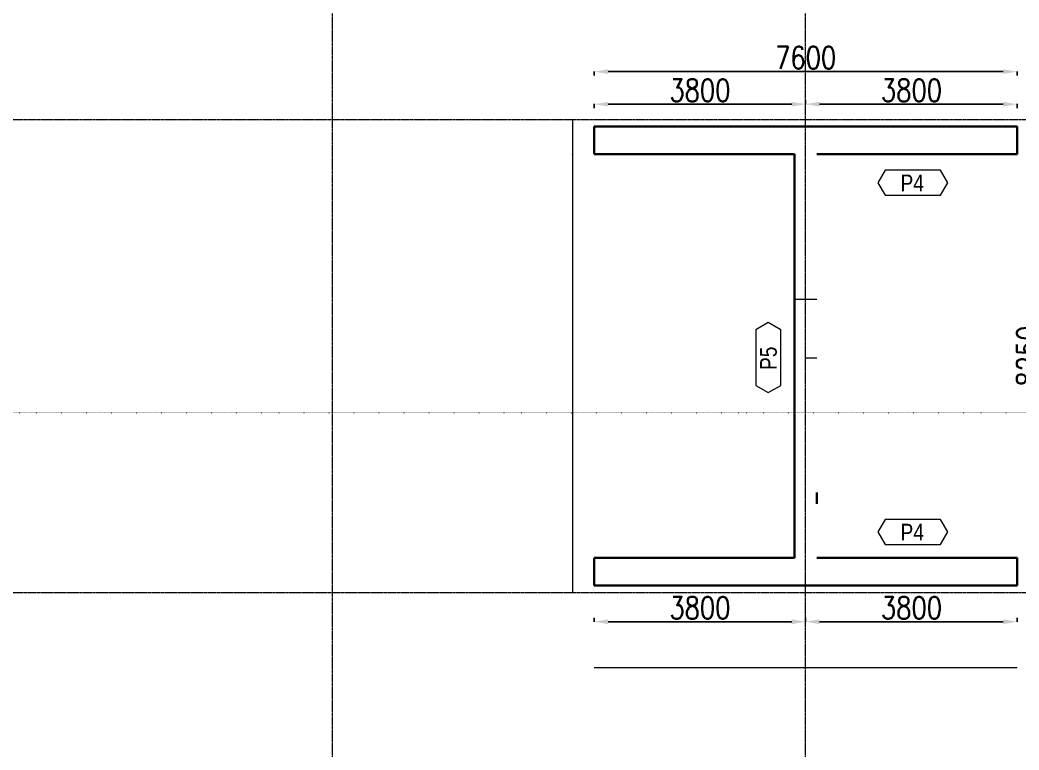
# Model space of a CAD drawing. Header units: metres. Extents: x -5444 to 112500, y -2287 to 89414.
# Drawn here: x 41065 to 59012, y 11119 to 24238 of the extents above; entities that cross this region are included whole.
import ezdxf

# ---------------------------------------------------------------- set-up
doc = ezdxf.new("R2010")
doc.units = ezdxf.units.M
doc.header["$LTSCALE"] = 10
doc.linetypes.add('Dot', pattern=[0.714375, 0, -0.714375])
doc.linetypes.add('Grid Line', pattern=[3.33375, 1.905, -0.47625, 0.47625, -0.47625])
doc.layers.add('COTAS', color=8, linetype='Continuous')
for name, color, linetype, lineweight in [('E_DIM-1', 2, 'Continuous', 18), ('E_EJES-1', 8, 'Grid Line', 9), ('E_MUROS-3', 2, 'Continuous', 35), ('E_TEXTO', 3, 'Continuous', 9), ('E_TEXTO-1', 3, 'Dot', 9)]:
    doc.layers.add(name, color=color, linetype=linetype, lineweight=lineweight)
doc.styles.add('Arial Narrow_1', font='', dxfattribs={"height": 0.3})
doc.styles.add('CNI_COTAS', font='romans.shx', dxfattribs={"width": 0.8})
doc.styles.add('Yu Gothic UI Light', font='Yu Gothic UI Light.ttf', dxfattribs={"height": 0.225})
doc.styles.get('Arial Narrow_1').set_extended_font_data('Arial Narrow')
doc.dimstyles.new('1.5', dxfattribs={"dimscale": 0, "dimtxt": 400, "dimasz": 250, "dimexe": 4, "dimexo": 4, "dimgap": 50, "dimtad": 1, "dimdec": 0, "dimzin": 4, "dimdsep": 46, "dimtxsty": 'CNI_COTAS', "dimcen": 0, "dimclrd": 256, "dimclrt": 3, "dimadec": 0, "dimazin": 0, "dimtfac": 1, "dimtdec": 0, "dimtmove": 2, "dimatfit": 0, "dimfxl": 0.05, "dimtolj": 1, "dimtzin": 0, "dimarcsym": 0})
doc.dimstyles.new('CNI_COTAS_1', dxfattribs={"dimscale": 0.3048, "dimtxt": 0.235657, "dimasz": 0.492126, "dimexe": 0.246063, "dimexo": 0.0625, "dimgap": 0.049213, "dimtad": 1, "dimrnd": 0.01, "dimzin": 0, "dimdsep": 46, "dimtxsty": 'Yu Gothic UI Light', "dimblk1": 'OPEN30', "dimblk2": 'OPEN30', "dimsah": 1, "dimcen": 0.09, "dimdle": 0.246063, "dimazin": 0, "dimtfac": 1, "dimtdec": 4, "dimtix": 1, "dimtmove": 2, "dimatfit": 3, "dimfxl": 0.246063, "dimfxlon": 1, "dimtvp": 1, "dimtolj": 1, "dimtzin": 0, "dimlwd": 18, "dimlwe": 18, "dimarcsym": 2})
doc.dimstyles.new('CNI_COTAS_3_DECIMALES', dxfattribs={"dimscale": 0.3048, "dimtxt": 0.235657, "dimasz": 0.492126, "dimexe": 0.492126, "dimexo": 0.0625, "dimgap": 0.246063, "dimtad": 1, "dimdec": 3, "dimrnd": 0.001, "dimzin": 0, "dimdsep": 46, "dimtxsty": 'Yu Gothic UI Light', "dimblk1": 'OPEN30', "dimblk2": 'OPEN30', "dimsah": 1, "dimcen": 0.09, "dimdle": 0.246063, "dimazin": 0, "dimtfac": 1, "dimtdec": 4, "dimtix": 1, "dimtmove": 2, "dimatfit": 3, "dimfxl": 0.492126, "dimfxlon": 1, "dimtvp": 1, "dimtolj": 1, "dimtzin": 0, "dimlwd": 18, "dimlwe": 18, "dimarcsym": 2})
doc.dimstyles.new('CNI_COTAS_3_DECIMALES_1', dxfattribs={"dimscale": 0.3048, "dimtxt": 0.235657, "dimasz": 0.492126, "dimexe": 0.492126, "dimexo": 0.0625, "dimgap": 0.246063, "dimtad": 1, "dimdec": 3, "dimrnd": 0.001, "dimzin": 0, "dimdsep": 46, "dimtxsty": 'Yu Gothic UI Light', "dimblk1": 'OPEN30', "dimblk2": 'OPEN30', "dimsah": 1, "dimcen": 0.09, "dimdle": 0.246063, "dimazin": 0, "dimtfac": 1, "dimtdec": 4, "dimtix": 1, "dimtmove": 0, "dimatfit": 3, "dimfxl": 0.492126, "dimfxlon": 1, "dimtvp": 1, "dimtolj": 1, "dimtzin": 0, "dimlwd": 18, "dimlwe": 18, "dimarcsym": 2})

# ---------------------------------------------------------------- blocks, each defined once
blk = doc.blocks.new('CNI_TAG PANTALLAS Y CONTENCIONES_MARCA - CNI_TAG PANTALLA_MARCA-583536-_0_00m_LOC COLUMNAS Y MUROS PISO 1')
at = {"layer": 'E_TEXTO'}
for p, q in [((-0.00291, 0.00304), (-0.00377, 0.00155)), ((0.00374, 0.00304), (-0.00291, 0.00304)), ((0.00461, 0.00155), (0.00374, 0.00304)), ((-0.00377, 0.00155), (-0.00291, 0.00005)), ((0.00374, 0.00005), (0.00461, 0.00155)), ((-0.00291, 0.00005), (0.00374, 0.00005))]:
    blk.add_line(p, q, dxfattribs=at)
blk = doc.blocks.new('_Open30')
at = {"color": 0, "linetype": 'ByBlock', "lineweight": -2}
for p, q in [((-1, 0), (0, 0)), ((0, 0), (-1, 0)), ((0, 0), (-1, 0))]:
    blk.add_line(p, q, dxfattribs=at)
blk = doc.blocks.new('DIMBLOCK72-_0_00m_LOC COLUMNAS Y MUROS PISO 1')
at = {"layer": 'Defpoints', "color": 0, "transparency": 16777216}
for p in [(51142, 22449), (50992, 22324), (51142, 22324)]:
    blk.add_point(p, dxfattribs=at)
at = {"layer": 'E_DIM-1', "color": 0, "lineweight": 18, "transparency": 16777216}
for p, q in [((50992, 22449), (50991, 22449)), ((50992, 22449), (50992, 22324)), ((50992, 22324), (50991, 22324))]:
    blk.add_line(p, q, dxfattribs=at)
at = {"layer": 'E_DIM-1', "color": 0, "lineweight": 18, "transparency": 16777216, "xscale": 0.15, "yscale": 0.15, "zscale": 0.15}
for p, rotation in [((50992, 22449), 90), ((50992, 22324), 270)]:
    blk.add_blockref('_Open30', p, dxfattribs=dict(at, rotation=rotation))
at = {"layer": 'E_DIM-1', "color": 0, "transparency": 16777216, "insert": (50773, 22963), "char_height": 0.225, "width": 0.828, "attachment_point": 1, "rotation": 90, "line_spacing_factor": 1.142579, "style": 'Yu Gothic UI Light'}
blk.add_mtext('\\A1;124.844', dxfattribs=at)
blk = doc.blocks.new('DIMBLOCK73-_0_00m_LOC COLUMNAS Y MUROS PISO 1')
at = {"layer": 'Defpoints', "color": 0, "transparency": 16777216}
for p in [(51142, 22324), (50992, 21824), (51142, 21824)]:
    blk.add_point(p, dxfattribs=at)
at = {"layer": 'E_DIM-1', "color": 0, "lineweight": 18, "transparency": 16777216}
for p, q in [((50992, 22324), (50991, 22324)), ((50992, 22324), (50992, 21824)), ((50992, 21824), (50991, 21824))]:
    blk.add_line(p, q, dxfattribs=at)
at = {"layer": 'E_DIM-1', "color": 0, "lineweight": 18, "transparency": 16777216, "xscale": 0.15, "yscale": 0.15, "zscale": 0.15}
for p, rotation in [((50992, 22324), 90), ((50992, 21824), 270)]:
    blk.add_blockref('_Open30', p, dxfattribs=dict(at, rotation=rotation))
at = {"layer": 'E_DIM-1', "color": 0, "transparency": 16777216, "insert": (50991, 22074), "char_height": 0.225, "width": 0.889, "attachment_point": 5, "rotation": 90, "style": 'Yu Gothic UI Light'}
blk.add_mtext('\\A1;500.000', dxfattribs=at)
blk = doc.blocks.new('DIMBLOCK74-_0_00m_LOC COLUMNAS Y MUROS PISO 1')
at = {"layer": 'Defpoints', "color": 0, "transparency": 16777216}
for p in [(51142, 21824), (50992, 14574), (51142, 14574)]:
    blk.add_point(p, dxfattribs=at)
at = {"layer": 'E_DIM-1', "color": 0, "lineweight": 18, "transparency": 16777216}
for p, q in [((50994, 21824), (50991, 21824)), ((50992, 21824), (50992, 14574)), ((50994, 14574), (50991, 14574))]:
    blk.add_line(p, q, dxfattribs=at)
at = {"layer": 'E_DIM-1', "color": 0, "lineweight": 18, "transparency": 16777216, "xscale": 0.15, "yscale": 0.15, "zscale": 0.15}
for p, rotation in [((50992, 21824), 90), ((50992, 14574), 270)]:
    blk.add_blockref('_Open30', p, dxfattribs=dict(at, rotation=rotation))
at = {"layer": 'E_DIM-1', "color": 0, "transparency": 16777216, "insert": (50991, 18199), "char_height": 0.225, "width": 0.879, "attachment_point": 5, "rotation": 90, "style": 'Yu Gothic UI Light'}
blk.add_mtext('\\A1;7250.000', dxfattribs=at)
blk = doc.blocks.new('DIMBLOCK75-_0_00m_LOC COLUMNAS Y MUROS PISO 1')
at = {"layer": 'Defpoints', "color": 0, "transparency": 16777216}
for p in [(51142, 14574), (50992, 14074), (51142, 14074)]:
    blk.add_point(p, dxfattribs=at)
at = {"layer": 'E_DIM-1', "color": 0, "lineweight": 18, "transparency": 16777216}
for p, q in [((50992, 14574), (50991, 14574)), ((50992, 14574), (50992, 14074)), ((50992, 14074), (50991, 14074))]:
    blk.add_line(p, q, dxfattribs=at)
at = {"layer": 'E_DIM-1', "color": 0, "lineweight": 18, "transparency": 16777216, "xscale": 0.15, "yscale": 0.15, "zscale": 0.15}
for p, rotation in [((50992, 14574), 90), ((50992, 14074), 270)]:
    blk.add_blockref('_Open30', p, dxfattribs=dict(at, rotation=rotation))
at = {"layer": 'E_DIM-1', "color": 0, "transparency": 16777216, "insert": (50991, 14324), "char_height": 0.225, "width": 0.889, "attachment_point": 5, "rotation": 90, "style": 'Yu Gothic UI Light'}
blk.add_mtext('\\A1;500.000', dxfattribs=at)
blk = doc.blocks.new('DIMBLOCK76-_0_00m_LOC COLUMNAS Y MUROS PISO 1')
at = {"layer": 'Defpoints', "color": 0, "transparency": 16777216}
for p in [(51142, 14074), (50992, 13949), (51142, 13949)]:
    blk.add_point(p, dxfattribs=at)
at = {"layer": 'E_DIM-1', "color": 0, "lineweight": 18, "transparency": 16777216}
for p, q in [((50992, 14074), (50991, 14074)), ((50992, 14074), (50992, 13949)), ((50992, 13949), (50991, 13949))]:
    blk.add_line(p, q, dxfattribs=at)
at = {"layer": 'E_DIM-1', "color": 0, "lineweight": 18, "transparency": 16777216, "xscale": 0.15, "yscale": 0.15, "zscale": 0.15}
for p, rotation in [((50992, 14074), 90), ((50992, 13949), 270)]:
    blk.add_blockref('_Open30', p, dxfattribs=dict(at, rotation=rotation))
at = {"layer": 'E_DIM-1', "color": 0, "transparency": 16777216, "insert": (50773, 13549), "char_height": 0.225, "width": 0.828, "attachment_point": 1, "rotation": 90, "line_spacing_factor": 1.142579, "style": 'Yu Gothic UI Light'}
blk.add_mtext('\\A1;125.156', dxfattribs=at)
blk = doc.blocks.new('DIMBLOCK77-_0_00m_LOC COLUMNAS Y MUROS PISO 1')
at = {"layer": 'COTAS', "color": 0, "lineweight": -2, "transparency": 16777216}
for p, q in [((59353, 22324), (59428, 22324)), ((59353, 14074), (59428, 14074))]:
    blk.add_line(p, q, dxfattribs=at)
at = {"layer": 'COTAS', "lineweight": -2, "transparency": 16777216}
blk.add_line((59424, 22074), (59424, 14324), dxfattribs=at)
at = {"layer": 'COTAS', "transparency": 16777216}
for points in [[(59382, 22074), (59465, 22074), (59424, 22324)], [(59382, 14324), (59465, 14324), (59424, 14074)]]:
    blk.add_solid(points, dxfattribs=at)
at = {"layer": 'Defpoints', "color": 0, "transparency": 16777216}
for p in [(59349, 22324), (59349, 14074), (59424, 14074)]:
    blk.add_point(p, dxfattribs=at)
at = {"layer": 'COTAS', "color": 3, "transparency": 16777216, "insert": (59174, 18199), "char_height": 400, "width": 2.26, "attachment_point": 5, "rotation": 90, "style": 'CNI_COTAS'}
blk.add_mtext('\\A1;8250', dxfattribs=at)
blk = doc.blocks.new('DIMBLOCK78-_0_00m_LOC COLUMNAS Y MUROS PISO 1')
at = {"layer": 'Defpoints', "color": 0, "transparency": 16777216}
for p in [(54980, 19298), (55380, 19298), (55380, 19223)]:
    blk.add_point(p, dxfattribs=at)
at = {"layer": 'E_DIM-1', "color": 0, "lineweight": 18, "transparency": 16777216}
for p, q in [((54980, 19223), (54980, 19223)), ((54980, 19223), (55379, 19223)), ((55380, 19223), (55380, 19223))]:
    blk.add_line(p, q, dxfattribs=at)
at = {"layer": 'E_DIM-1', "color": 0, "lineweight": 18, "transparency": 16777216, "xscale": 0.15, "yscale": 0.15, "zscale": 0.15, "rotation": 180}
blk.add_blockref('_Open30', (54980, 19223), dxfattribs=at)
at = {"layer": 'E_DIM-1', "color": 0, "lineweight": 18, "transparency": 16777216, "xscale": 0.15, "yscale": 0.15, "zscale": 0.15}
blk.add_blockref('_Open30', (55380, 19223), dxfattribs=at)
at = {"layer": 'E_DIM-1', "color": 0, "transparency": 16777216, "insert": (55812, 19382), "char_height": 0.225, "width": 0.694, "attachment_point": 1, "line_spacing_factor": 1.142579, "style": 'Yu Gothic UI Light'}
blk.add_mtext('\\A1;400.00', dxfattribs=at)
blk = doc.blocks.new('DIMBLOCK79-_0_00m_LOC COLUMNAS Y MUROS PISO 1')
at = {"layer": 'Defpoints', "color": 0, "transparency": 16777216}
for p in [(55179, 18242), (55380, 18242), (55380, 18167)]:
    blk.add_point(p, dxfattribs=at)
at = {"layer": 'E_DIM-1', "color": 0, "lineweight": 18, "transparency": 16777216}
for p, q in [((55179, 18167), (55179, 18167)), ((55180, 18167), (55379, 18167)), ((55380, 18167), (55380, 18167))]:
    blk.add_line(p, q, dxfattribs=at)
at = {"layer": 'E_DIM-1', "color": 0, "lineweight": 18, "transparency": 16777216, "xscale": 0.15, "yscale": 0.15, "zscale": 0.15, "rotation": 180}
blk.add_blockref('_Open30', (55179, 18167), dxfattribs=at)
at = {"layer": 'E_DIM-1', "color": 0, "lineweight": 18, "transparency": 16777216, "xscale": 0.15, "yscale": 0.15, "zscale": 0.15}
blk.add_blockref('_Open30', (55380, 18167), dxfattribs=at)
at = {"layer": 'E_DIM-1', "color": 0, "transparency": 16777216, "insert": (55729, 18326), "char_height": 0.225, "width": 0.689, "attachment_point": 1, "line_spacing_factor": 1.142579, "style": 'Yu Gothic UI Light'}
blk.add_mtext('\\A1;200.20', dxfattribs=at)
blk = doc.blocks.new('DIMBLOCK80-_0_00m_LOC COLUMNAS Y MUROS PISO 1')
at = {"layer": 'Defpoints', "color": 0, "transparency": 16777216}
for p in [(51380, 12675), (58980, 12675), (58980, 12600)]:
    blk.add_point(p, dxfattribs=at)
at = {"layer": 'E_DIM-1', "color": 0, "lineweight": 18, "transparency": 16777216}
for p, q in [((51380, 12602), (51380, 12599)), ((51380, 12600), (58979, 12600)), ((58980, 12602), (58980, 12599))]:
    blk.add_line(p, q, dxfattribs=at)
at = {"layer": 'E_DIM-1', "color": 0, "lineweight": 18, "transparency": 16777216, "xscale": 0.15, "yscale": 0.15, "zscale": 0.15, "rotation": 180}
blk.add_blockref('_Open30', (51380, 12600), dxfattribs=at)
at = {"layer": 'E_DIM-1', "color": 0, "lineweight": 18, "transparency": 16777216, "xscale": 0.15, "yscale": 0.15, "zscale": 0.15}
blk.add_blockref('_Open30', (58980, 12600), dxfattribs=at)
at = {"layer": 'E_DIM-1', "color": 0, "transparency": 16777216, "insert": (55308, 12758), "char_height": 0.225, "width": 0.679, "attachment_point": 1, "line_spacing_factor": 1.142579, "style": 'Yu Gothic UI Light'}
blk.add_mtext('\\A1;7600.00', dxfattribs=at)
blk = doc.blocks.new('DIMBLOCK81-_0_00m_LOC COLUMNAS Y MUROS PISO 1')
at = {"layer": 'COTAS', "color": 0, "lineweight": -2, "transparency": 16777216}
for p, q in [((51380, 13495), (51380, 13420)), ((55179, 13495), (55179, 13420))]:
    blk.add_line(p, q, dxfattribs=at)
at = {"layer": 'COTAS', "lineweight": -2, "transparency": 16777216}
blk.add_line((51630, 13424), (54929, 13424), dxfattribs=at)
at = {"layer": 'COTAS', "transparency": 16777216}
for points in [[(51630, 13466), (51630, 13382), (51380, 13424)], [(54929, 13466), (54929, 13382), (55179, 13424)]]:
    blk.add_solid(points, dxfattribs=at)
at = {"layer": 'Defpoints', "color": 0, "transparency": 16777216}
for p in [(51380, 13499), (55179, 13499), (55179, 13424)]:
    blk.add_point(p, dxfattribs=at)
at = {"layer": 'COTAS', "color": 3, "transparency": 16777216, "insert": (53280, 13674), "char_height": 400, "width": 2.26, "attachment_point": 5, "style": 'CNI_COTAS'}
blk.add_mtext('\\A1;3800', dxfattribs=at)
blk = doc.blocks.new('DIMBLOCK82-_0_00m_LOC COLUMNAS Y MUROS PISO 1')
at = {"layer": 'COTAS', "color": 0, "lineweight": -2, "transparency": 16777216}
for p, q in [((55179, 13495), (55179, 13420)), ((58980, 13495), (58980, 13420))]:
    blk.add_line(p, q, dxfattribs=at)
at = {"layer": 'COTAS', "lineweight": -2, "transparency": 16777216}
blk.add_line((55429, 13424), (58730, 13424), dxfattribs=at)
at = {"layer": 'COTAS', "transparency": 16777216}
for points in [[(55429, 13466), (55429, 13382), (55179, 13424)], [(58730, 13466), (58730, 13382), (58980, 13424)]]:
    blk.add_solid(points, dxfattribs=at)
at = {"layer": 'Defpoints', "color": 0, "transparency": 16777216}
for p in [(55179, 13499), (58980, 13499), (58980, 13424)]:
    blk.add_point(p, dxfattribs=at)
at = {"layer": 'COTAS', "color": 3, "transparency": 16777216, "insert": (57080, 13674), "char_height": 400, "width": 2.26, "attachment_point": 5, "style": 'CNI_COTAS'}
blk.add_mtext('\\A1;3800', dxfattribs=at)
blk = doc.blocks.new('DIMBLOCK83-_0_00m_LOC COLUMNAS Y MUROS PISO 1')
at = {"layer": 'COTAS', "color": 0, "lineweight": -2, "transparency": 16777216}
for p, q in [((51380, 23239), (51380, 23314)), ((58980, 23239), (58980, 23314))]:
    blk.add_line(p, q, dxfattribs=at)
at = {"layer": 'COTAS', "lineweight": -2, "transparency": 16777216}
blk.add_line((51630, 23310), (58730, 23310), dxfattribs=at)
at = {"layer": 'COTAS', "transparency": 16777216}
for points in [[(51630, 23352), (51630, 23269), (51380, 23310)], [(58730, 23352), (58730, 23269), (58980, 23310)]]:
    blk.add_solid(points, dxfattribs=at)
at = {"layer": 'Defpoints', "color": 0, "transparency": 16777216}
for p in [(51380, 23235), (58980, 23310), (58980, 23235)]:
    blk.add_point(p, dxfattribs=at)
at = {"layer": 'COTAS', "color": 3, "transparency": 16777216, "insert": (55180, 23560), "char_height": 400, "width": 2.23, "attachment_point": 5, "style": 'CNI_COTAS'}
blk.add_mtext('\\A1;7600', dxfattribs=at)
blk = doc.blocks.new('DIMBLOCK84-_0_00m_LOC COLUMNAS Y MUROS PISO 1')
at = {"layer": 'COTAS', "color": 0, "lineweight": -2, "transparency": 16777216}
for p, q in [((55179, 22796), (55179, 22721)), ((51380, 22654), (51380, 22729))]:
    blk.add_line(p, q, dxfattribs=at)
at = {"layer": 'COTAS', "lineweight": -2, "transparency": 16777216}
blk.add_line((51630, 22725), (54929, 22725), dxfattribs=at)
at = {"layer": 'COTAS', "transparency": 16777216}
for points in [[(51630, 22767), (51630, 22684), (51380, 22725)], [(54929, 22767), (54929, 22684), (55179, 22725)]]:
    blk.add_solid(points, dxfattribs=at)
at = {"layer": 'Defpoints', "color": 0, "transparency": 16777216}
for p in [(55179, 22800), (51380, 22650), (55179, 22725)]:
    blk.add_point(p, dxfattribs=at)
at = {"layer": 'COTAS', "color": 3, "transparency": 16777216, "insert": (53280, 22975), "char_height": 400, "width": 2.26, "attachment_point": 5, "style": 'CNI_COTAS'}
blk.add_mtext('\\A1;3800', dxfattribs=at)
blk = doc.blocks.new('DIMBLOCK85-_0_00m_LOC COLUMNAS Y MUROS PISO 1')
at = {"layer": 'COTAS', "color": 0, "lineweight": -2, "transparency": 16777216}
for p, q in [((55179, 22796), (55179, 22721)), ((58980, 22654), (58980, 22729))]:
    blk.add_line(p, q, dxfattribs=at)
at = {"layer": 'COTAS', "lineweight": -2, "transparency": 16777216}
blk.add_line((55429, 22725), (58730, 22725), dxfattribs=at)
at = {"layer": 'COTAS', "transparency": 16777216}
for points in [[(55429, 22767), (55429, 22684), (55179, 22725)], [(58730, 22767), (58730, 22684), (58980, 22725)]]:
    blk.add_solid(points, dxfattribs=at)
at = {"layer": 'Defpoints', "color": 0, "transparency": 16777216}
for p in [(55179, 22800), (58980, 22725), (58980, 22650)]:
    blk.add_point(p, dxfattribs=at)
at = {"layer": 'COTAS', "color": 3, "transparency": 16777216, "insert": (57080, 22975), "char_height": 400, "width": 2.26, "attachment_point": 5, "style": 'CNI_COTAS'}
blk.add_mtext('\\A1;3800', dxfattribs=at)

msp = doc.modelspace()

# ---------------------------------------------------------------- linework, layer by layer
at = {"layer": 'E_EJES-1'}
for p, q in [((46679.4029, -1101.314), (46679.4029, 38666.2144)), ((55179.4029, -1101.314), (55179.4029, 38666.2144)), ((-3637.6038, 22448.7789), (105501.3014, 22448.7789)), ((-3637.6038, 13948.7789), (105501.3014, 13948.7789))]:
    msp.add_line(p, q, dxfattribs=at)
at = {"layer": 'E_MUROS-3'}
for p, q in [((51379.6019, 22323.9349), (58979.6019, 22323.9349)), ((51379.6019, 22323.9349), (51379.6019, 21823.9349)), ((58979.6019, 22323.9349), (58979.6019, 21823.9349)), ((54979.6035, 21823.9349), (51379.6019, 21823.9349)), ((54979.6035, 14573.9349), (54979.6035, 21823.9349)), ((58979.6019, 21823.9349), (55379.6035, 21823.9349)), ((55379.6035, 15743.9635), (55379.6035, 15543.9635)), ((51379.6158, 14573.9349), (54979.6035, 14573.9349)), ((51379.6158, 14573.9349), (51379.6158, 14073.9349)), ((55379.6035, 14573.9349), (58979.6158, 14573.9349)), ((58979.6158, 14573.9349), (58979.6158, 14073.9349)), ((58979.6158, 14073.9349), (51379.6158, 14073.9349))]:
    msp.add_line(p, q, dxfattribs=at)
at = {"layer": 'E_TEXTO-1'}
msp.add_line((-3641.033, 17181.0897), (106016.4127, 17181.0897), dxfattribs=at)

# ---------------------------------------------------------------- block references
at = {"layer": 'E_TEXTO', "xscale": 149999.9999999999, "yscale": 149999.9999999999, "zscale": 149999.9999999999}
for p in [(57043.5706, 21082.1483), (57043.5845, 14806.7442)]:
    msp.add_blockref('CNI_TAG PANTALLAS Y CONTENCIONES_MARCA - CNI_TAG PANTALLA_MARCA-583536-_0_00m_LOC COLUMNAS Y MUROS PISO 1', p, dxfattribs=at)
at = {"layer": 'E_TEXTO', "xscale": 149999.9999999999, "yscale": 149999.9999999999, "zscale": 149999.9999999999, "rotation": 89.99999999999982}
msp.add_blockref('CNI_TAG PANTALLAS Y CONTENCIONES_MARCA - CNI_TAG PANTALLA_MARCA-583536-_0_00m_LOC COLUMNAS Y MUROS PISO 1', (54737.9311, 18108.2077), dxfattribs=at)

# ---------------------------------------------------------------- texts
at = {"layer": 'E_TEXTO', "char_height": 300, "width": 529.11375, "attachment_point": 1, "style": 'Arial Narrow_1'}
for insert in [(56883.7297, 21459.4534), (56883.7437, 15184.0493)]:
    msp.add_mtext('P4', dxfattribs=dict(at, insert=insert))
at = {"layer": 'E_TEXTO', "insert": (54360.626, 17948.3668), "char_height": 300, "width": 529.11375, "attachment_point": 1, "rotation": 90, "style": 'Arial Narrow_1'}
msp.add_mtext('P5', dxfattribs=at)

# ---------------------------------------------------------------- dimensions: what is measured, and where the dimension line sits
at = {"layer": 'COTAS'}
for base, p1, p2, picture, middle in [((58979.6019, 23310.3196), (51379.6019, 23235.3196), (58979.6019, 23235.3196), 'DIMBLOCK83-_0_00m_LOC COLUMNAS Y MUROS PISO 1', (55179.6019, 23560.3196)), ((55179.4029, 22725.2375), (51379.6019, 22650.2375), (55179.4029, 22800.2375), 'DIMBLOCK84-_0_00m_LOC COLUMNAS Y MUROS PISO 1', (53279.5024, 22975.2375)), ((58979.6019, 22725.2375), (55179.4029, 22800.2375), (58979.6019, 22650.2375), 'DIMBLOCK85-_0_00m_LOC COLUMNAS Y MUROS PISO 1', (57079.5024, 22975.2375)), ((55179.4029, 13423.9119), (51379.6158, 13498.9119), (55179.4029, 13498.9119), 'DIMBLOCK81-_0_00m_LOC COLUMNAS Y MUROS PISO 1', (53279.5093, 13673.9119)), ((58979.6158, 13423.9119), (55179.4029, 13498.9119), (58979.6158, 13498.9119), 'DIMBLOCK82-_0_00m_LOC COLUMNAS Y MUROS PISO 1', (57079.5093, 13673.9119))]:
    dim = msp.add_linear_dim(base=base, p1=p1, p2=p2, dimstyle='1.5', override={"dimscale": 1}, dxfattribs=at)
    dim.commit()
    dim.dimension.update_dxf_attribs({"geometry": picture, "text_midpoint": middle})
dim = msp.add_linear_dim(base=(59423.7961, 14073.9349), p1=(59348.7961, 22323.9349), p2=(59348.7961, 14073.9349), angle=90, dimstyle='1.5', override={"dimscale": 1}, dxfattribs=at)
dim.commit()
dim.dimension.update_dxf_attribs({"geometry": 'DIMBLOCK77-_0_00m_LOC COLUMNAS Y MUROS PISO 1', "text_midpoint": (59173.7961, 18198.9349)})
at = {"layer": 'E_DIM-1'}
for base, p1, p2, override, picture, middle in [((50991.6251, 22323.9349), (51141.6251, 22448.7789), (51141.6251, 22323.9349), {"dimpost": '<>', "dimfxl": 0.124844}, 'DIMBLOCK72-_0_00m_LOC COLUMNAS Y MUROS PISO 1', (50773.0703, 22963.841)), ((50991.6251, 13948.7789), (51141.6251, 14073.9349), (51141.6251, 13948.7789), {"dimpost": '<>', "dimfxl": 0.125156}, 'DIMBLOCK76-_0_00m_LOC COLUMNAS Y MUROS PISO 1', (50773.0703, 13549.6017))]:
    dim = msp.add_linear_dim(base=base, p1=p1, p2=p2, angle=90, dimstyle='CNI_COTAS_3_DECIMALES', override=override, dxfattribs=at)
    dim.commit()
    dim.dimension.update_dxf_attribs({"geometry": picture, "text_midpoint": middle, "dimtype": 160, "text_rotation": 90})
for base, p1, p2, override, picture, middle in [((50991.6251, 21823.9349), (51141.6251, 22323.9349), (51141.6251, 21823.9349), {"dimpost": '<>', "dimfxl": 0.5}, 'DIMBLOCK73-_0_00m_LOC COLUMNAS Y MUROS PISO 1', (50991.4337, 22073.9349)), ((50991.6251, 14573.9349), (51141.6251, 21823.9349), (51141.6251, 14573.9349), {"dimpost": '<>', "dimfxl": 7.25}, 'DIMBLOCK74-_0_00m_LOC COLUMNAS Y MUROS PISO 1', (50991.4337, 18198.9349)), ((50991.6251, 14073.9349), (51141.6251, 14573.9349), (51141.6251, 14073.9349), {"dimpost": '<>', "dimfxl": 0.5}, 'DIMBLOCK75-_0_00m_LOC COLUMNAS Y MUROS PISO 1', (50991.4337, 14323.9349))]:
    dim = msp.add_linear_dim(base=base, p1=p1, p2=p2, angle=90, dimstyle='CNI_COTAS_3_DECIMALES_1', override=override, dxfattribs=at)
    dim.commit()
    dim.dimension.update_dxf_attribs({"geometry": picture, "text_midpoint": middle})
for base, p1, p2, override, picture, middle in [((55379.6035, 19223.2633), (54979.6035, 19298.2633), (55379.6035, 19298.2633), {"dimpost": '<>', "dimfxl": 0.4}, 'DIMBLOCK78-_0_00m_LOC COLUMNAS Y MUROS PISO 1', (55812.3519, 19381.818)), ((55379.6035, 18166.8978), (55179.4029, 18241.8978), (55379.6035, 18241.8978), {"dimpost": '<>', "dimfxl": 0.200201}, 'DIMBLOCK79-_0_00m_LOC COLUMNAS Y MUROS PISO 1', (55729.2908, 18325.4525)), ((58979.6158, 12599.5382), (51379.6158, 12674.5382), (58979.6158, 12674.5382), {"dimpost": '<>', "dimfxl": 7.6}, 'DIMBLOCK80-_0_00m_LOC COLUMNAS Y MUROS PISO 1', (55308.4371, 12758.093))]:
    dim = msp.add_linear_dim(base=base, p1=p1, p2=p2, dimstyle='CNI_COTAS_1', override=override, dxfattribs=at)
    dim.commit()
    dim.dimension.update_dxf_attribs({"geometry": picture, "text_midpoint": middle, "dimtype": 160})

doc.saveas('drawing.dxf')
